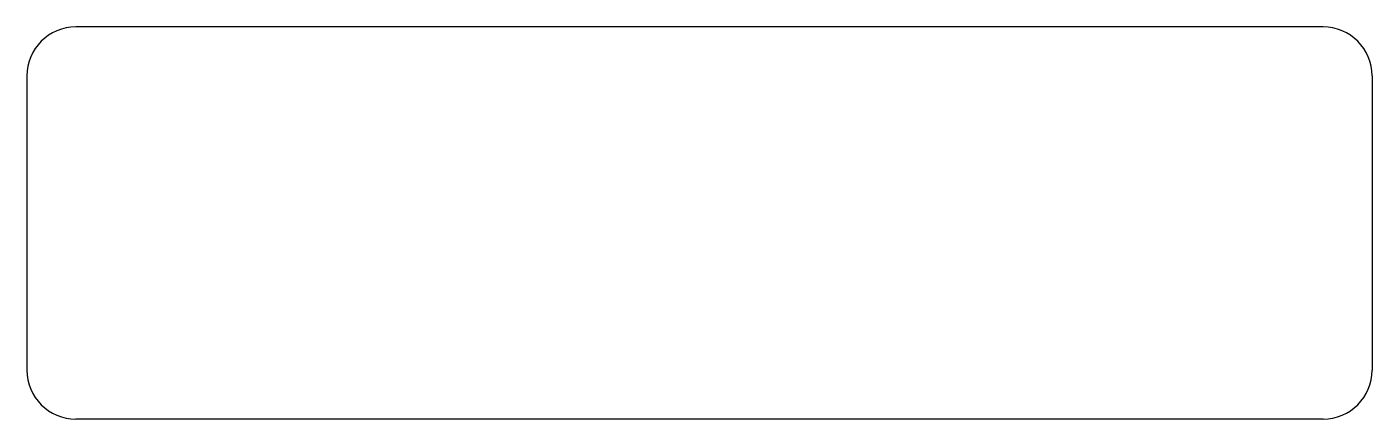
# Model space of a CAD drawing. Extents: x -68 to 68, y -20 to 20.
import ezdxf

# ---------------------------------------------------------------- set-up
doc = ezdxf.new("R2010")
doc.units = 0
doc.header["$MEASUREMENT"] = 0
doc.layers.add('VISIBLE', color=7, linetype='CONTINUOUS')

msp = doc.modelspace()

# ---------------------------------------------------------------- linework, layer by layer
at = {"layer": 'VISIBLE'}
for p, q in [((63.5, 20), (-63.5, 20)), ((-68.5, 15), (-68.5, -15)), ((68.5, 15), (68.5, -15)), ((63.5, -20), (-63.5, -20))]:
    msp.add_line(p, q, dxfattribs=at)
for centre, start, end in [((-63.5, 15), 90, 180), ((63.5, 15), 0, 90), ((-63.5, -15), 180, 270), ((63.5, -15), 270, 0)]:
    msp.add_arc(centre, 5, start, end, dxfattribs=at)

doc.saveas('drawing.dxf')
